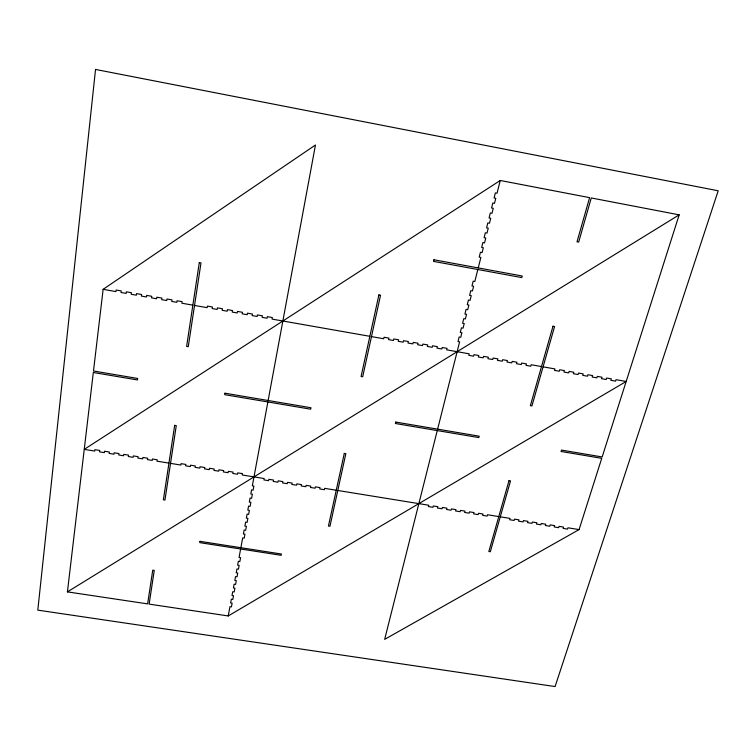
<?xml version="1.0" encoding="UTF-8"?>
<svg xmlns="http://www.w3.org/2000/svg" width="756" height="756" viewBox="0 0 756 756"><rect width="100%" height="100%" fill="white"/><g stroke="black" fill="none" stroke-linecap="round" stroke-linejoin="round"><path stroke-width="1.13" d="M543.082 366.83L554.951 368.919L554.526 370.402L559.242 371.234L559.676 369.75L564.392 370.582L563.957 372.065L568.663 372.888L569.107 371.413L573.813 372.245L573.369 373.719L578.075 374.551L578.52 373.077L583.216 373.899L582.772 375.373L587.469 376.204L587.913 374.73L592.61 375.552L592.156 377.027L596.843 377.849L597.297 376.384L601.974 377.206L601.53 378.671L606.208 379.493L606.662 378.028L611.339 378.85L610.876 380.325L615.545 381.147L616.008 379.673L626.176 381.468L228.227 615.951L149.13 604.11L154.262 570.383L152.74 570.147L147.628 603.883L67.426 591.882L93.319 372.491L137.45 379.947L137.649 378.463L93.489 370.998L103.128 289.34L315.46 145.001L268.134 400.51M228.227 615.951L229.947 606.662L231.43 606.888L232.12 603.175L230.637 602.948L231.327 599.215L232.82 599.442L233.509 595.709L232.016 595.482L232.716 591.731L234.209 591.957L234.908 588.196L233.415 587.97L234.114 584.19L235.607 584.416L236.316 580.636L234.814 580.41L235.513 576.611L237.015 576.837L237.724 573.029L236.222 572.802L236.93 568.975L238.433 569.211L239.151 565.375L237.639 565.148L238.348 561.302L239.86 561.538L240.578 557.682L239.066 557.446L240.625 549.007M240.871 547.703L242.685 537.894L244.216 538.13L244.944 534.199L243.413 533.963L244.141 530.022L245.672 530.258L246.409 526.308L244.878 526.063L245.615 522.103L247.146 522.339L247.883 518.361L246.352 518.115L247.089 514.127L248.63 514.373L249.376 510.366L247.826 510.12L248.573 506.104L250.123 506.35L250.869 502.324L249.319 502.078L250.066 498.034L251.616 498.289L252.372 494.235L250.822 493.98L251.578 489.916L253.128 490.162L253.884 486.08L252.334 485.834L267.87 401.965M437.261 430.57L384.662 639.368L579.068 529.597L601.729 458.334L561.065 451.474L561.481 450.085L602.163 456.955L679.172 214.846L591.268 197.959L578.661 242.137L577.017 241.835L589.595 197.647L500.255 180.486L84.247 449.376L94.736 451.077L94.916 449.678L99.726 450.453L99.556 451.861L104.366 452.636L104.536 451.237L109.346 452.012L109.166 453.42L113.967 454.195L114.147 452.797L118.947 453.572L118.758 454.97L123.559 455.755L123.738 454.356L128.529 455.131L128.34 456.529L133.132 457.304L133.321 455.906L138.102 456.681L137.913 458.079L142.686 458.854L142.884 457.456L147.656 458.23L147.458 459.629L152.23 460.404L152.429 459.005L157.201 459.78L156.993 461.169L168.947 463.107M437.62 429.153L459.61 341.835L458.004 341.551L459.147 337.006L460.754 337.289L461.907 332.725L460.291 332.442L461.443 327.858L463.059 328.142L464.222 323.549L462.596 323.266L463.759 318.654L465.384 318.938L466.546 314.316L464.921 314.024L466.093 309.384L467.718 309.676L468.89 305.018L467.255 304.725L468.436 300.047L470.062 300.34L471.243 295.653L469.608 295.36L470.799 290.654L472.434 290.947L473.625 286.231L471.98 285.929L473.171 281.194L474.815 281.487L477.83 269.523M478.236 267.926L480.873 257.446L479.219 257.135L480.429 252.296L482.092 252.608L483.311 247.751L481.657 247.448L482.876 242.572L484.539 242.884L485.768 237.998L484.105 237.686L485.333 232.782L487.006 233.094L488.244 228.17L486.571 227.858L487.818 222.916L489.491 223.228L490.738 218.276L489.066 217.964L490.313 212.984L491.986 213.305L493.252 208.316L491.57 207.994L492.827 202.986L494.509 203.307L495.775 198.28L494.084 197.959L495.36 192.912L497.042 193.234L500.255 180.486M67.426 591.882L679.172 214.846M170.525 463.371L180.873 465.044L181.09 463.655L185.834 464.43L185.617 465.809L190.351 466.584L190.569 465.195L195.313 465.961L195.086 467.35L199.811 468.115L200.038 466.735L204.772 467.501L204.536 468.881L209.261 469.646L209.497 468.266L214.213 469.032L213.976 470.412L218.692 471.177L218.928 469.797L223.644 470.563L223.407 471.942L228.114 472.698L228.35 471.328L233.056 472.084L232.81 473.464L237.516 474.229L237.762 472.85L242.459 473.615L242.213 474.985L264.184 478.548L263.92 479.918L268.588 480.674L268.852 479.304L273.521 480.06L273.256 481.43L277.925 482.186L278.189 480.825L282.848 481.581L282.583 482.942L287.242 483.698L287.507 482.328L292.166 483.084L291.892 484.454L296.541 485.201L296.815 483.84L301.464 484.596L301.181 485.957L305.821 486.703L306.104 485.343L310.744 486.099L310.461 487.459L315.091 488.206L315.375 486.855L320.015 487.601L319.722 488.962L324.352 489.708L324.636 488.348L336.25 490.238M337.79 490.483L428.765 505.235L428.416 506.567L432.961 507.304L433.301 505.972L437.837 506.7L437.488 508.041L442.024 508.769L442.373 507.437L446.9 508.174L446.55 509.506L451.077 510.234L451.426 508.911L455.953 509.638L455.594 510.971L460.111 511.699L460.47 510.376L464.978 511.103L464.619 512.436L469.136 513.163L469.495 511.84L474.003 512.568L473.634 513.891L478.142 514.619L478.51 513.296L483.008 514.023L482.64 515.356L487.129 516.083L487.507 514.751L498.78 516.584M500.283 516.83L510.045 518.408L509.657 519.731L514.137 520.449L514.515 519.136L518.985 519.863L518.607 521.177L523.067 521.905L523.454 520.582L527.924 521.309L527.527 522.623L531.988 523.35L532.385 522.027L536.836 522.755L536.448 524.069L540.899 524.787L541.296 523.473L545.747 524.201L545.35 525.505L549.792 526.233L550.188 524.919L554.639 525.637L554.233 526.951L558.665 527.669L559.071 526.356L563.513 527.074L563.107 528.387L567.539 529.106L567.945 527.801L579.068 529.597M103.128 289.34L115.961 291.599L116.15 290.02L121.253 290.918L121.054 292.496L126.148 293.394L126.346 291.816L131.44 292.714L131.242 294.292L136.326 295.19L136.524 293.611L141.608 294.509L141.4 296.087L146.475 296.976L146.692 295.398L151.767 296.295L151.55 297.873L156.615 298.762L156.832 297.193L161.897 298.081L161.68 299.659L166.736 300.548L166.963 298.979L172.018 299.867L171.792 301.436L176.838 302.324L177.065 300.756L182.111 301.644L181.884 303.213L192.856 305.15M194.538 305.443L207.163 307.664L207.409 306.104L212.427 306.993L212.181 308.552L217.189 309.431L217.444 307.872L222.453 308.76L222.198 310.319L227.206 311.198L227.461 309.639L232.47 310.518L232.205 312.077L237.204 312.956L237.469 311.406L242.459 312.285L242.194 313.834L247.184 314.713L247.448 313.164L252.438 314.042L252.164 315.592L257.144 316.471L257.418 314.921L262.398 315.8L262.124 317.35L267.095 318.219L267.369 316.67L272.34 317.548L272.056 319.098L369.854 336.316M371.48 336.609L383.717 338.764L384.057 337.242L388.924 338.102L388.584 339.624L393.441 340.474L393.791 338.962L398.648 339.813L398.299 341.334L403.156 342.185L403.506 340.672L408.363 341.523L408.004 343.044L412.852 343.895L413.211 342.383L418.049 343.233L417.69 344.745L422.528 345.596L422.887 344.084L427.726 344.944L427.357 346.446L432.186 347.297L432.555 345.794L437.384 346.645L437.015 348.147L441.835 348.998L442.203 347.495L447.023 348.346L446.654 349.848L469.183 353.817L468.805 355.32L473.596 356.161L473.984 354.659L478.765 355.509L478.378 357.002L483.16 357.843L483.556 356.35L488.338 357.191L487.941 358.684L492.714 359.525L493.11 358.032L497.883 358.873L497.486 360.366L502.249 361.198L502.655 359.714L507.418 360.546L507.011 362.039L511.774 362.88L512.181 361.387L516.934 362.228L516.528 363.712L521.271 364.553L521.687 363.06L526.431 363.901L526.025 365.384L530.759 366.216L531.175 364.732L541.504 366.556M95.53 69.439L37.8 610.139L555.084 686.561L718.2 190.786L95.53 69.439M174.664 425.344L163.391 499.801L164.95 500.047L176.271 425.619L174.664 425.344M199.3 262.597L186.609 346.418L188.263 346.702L201.001 262.899L199.3 262.597M200.009 541.343L199.792 542.647L281.175 555.31L281.44 554.025L200.009 541.343M224.967 393.214L224.721 394.679L310.688 409.194L310.981 407.749L224.967 393.214M344.282 453.411L328.435 526.025L329.956 526.261L345.842 453.676L344.282 453.411M378.888 294.906L361.075 376.507L362.682 376.781L380.542 295.209L378.888 294.906M395.719 422.075L395.379 423.502L478.831 437.592L479.209 436.184L395.719 422.075M433.906 259.771L433.528 261.378L521.791 277.594L522.216 276.006L433.906 259.771M509.005 480.674L488.839 551.511L490.313 551.738L510.527 480.92L509.005 480.674M552.986 326.233L530.353 405.698L531.912 405.972L554.583 326.516L552.986 326.233"/></g></svg>
